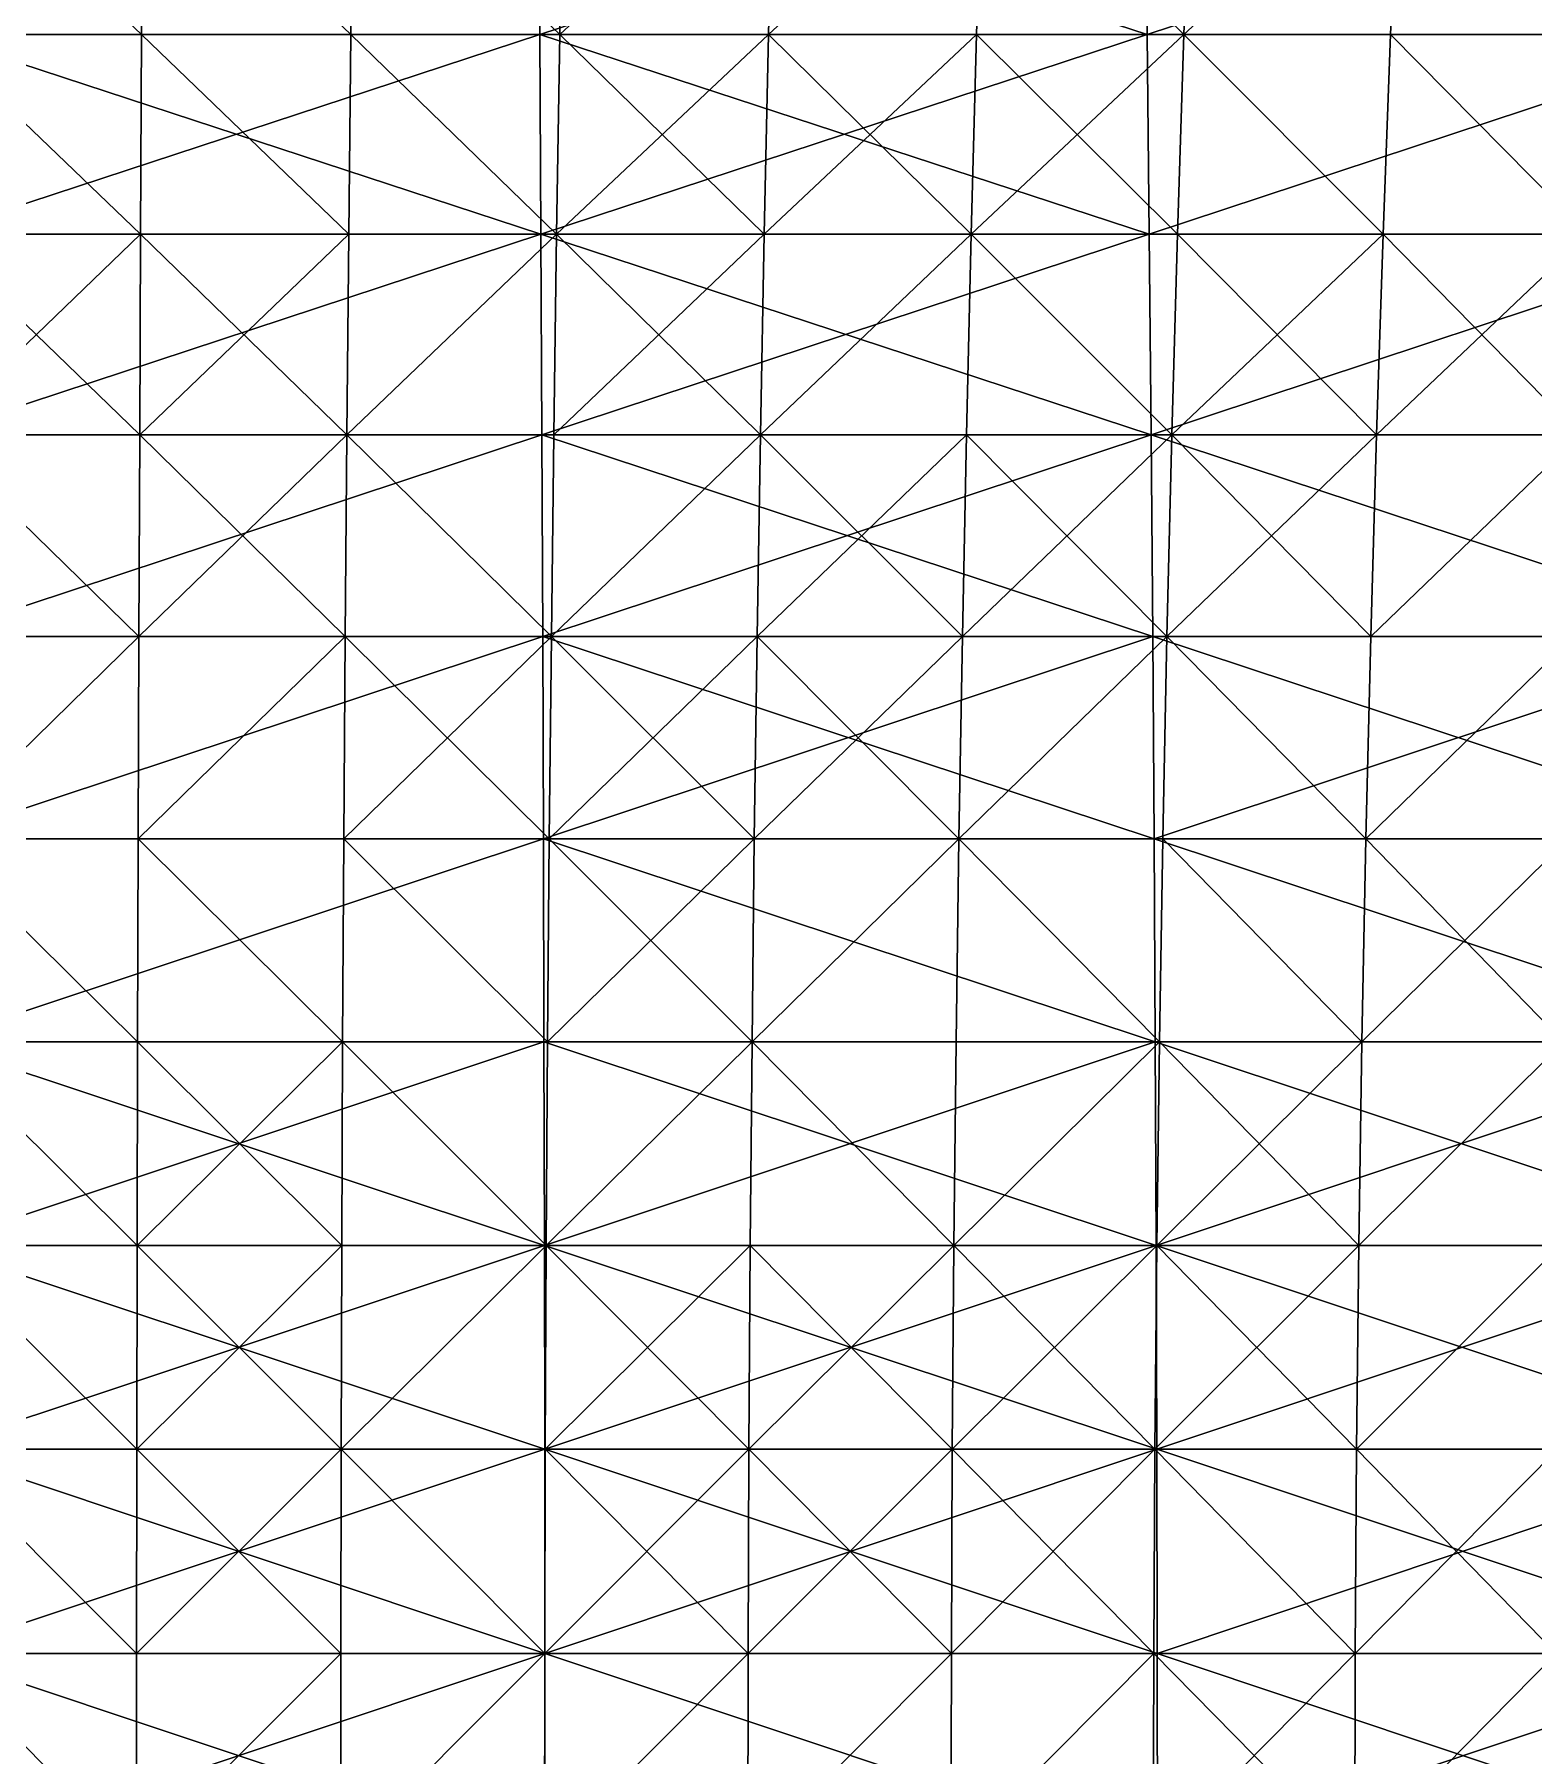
# Model space of a CAD drawing. Header units: millimetres. Extents: x -3250 to 6200, y -3250 to 3250.
# Drawn here: x 3810 to 3956.4, y 10 to 178 of the extents above; entities that cross this region are included whole.
import ezdxf

# ---------------------------------------------------------------- set-up
doc = ezdxf.new("R2010")
doc.units = ezdxf.units.MM
doc.header["$MEASUREMENT"] = 0
doc.layers.add('MESH_3D', color=2, linetype='CONTINUOUS')

msp = doc.modelspace()

# ---------------------------------------------------------------- linework, layer by layer
at = {"layer": 'MESH_3D'}
for points in [[(3859.22, 197.41, 425.48), (3859.33, 178.02, 420.8), (3800, 178.02, 420.06)], [(3859.22, 197.41, 425.48), (3800, 178.02, 420.06), (3800, 197.41, 424.74)], [(3820.44, 178.02, 1980.2), (3800, 197.41, 1975.26), (3800, 178.02, 1979.94)], [(3820.44, 178.02, 1980.2), (3820.56, 197.41, 1975.52), (3800, 197.41, 1975.26)], [(3859.22, 197.41, 26274.52), (3800, 178.02, 26279.94), (3859.33, 178.02, 26279.2)], [(3859.22, 197.41, 26274.52), (3800, 197.41, 26275.26), (3800, 178.02, 26279.94)], [(3820.44, 178.02, 1980.2), (3840.88, 178.02, 1980.96), (3820.56, 197.41, 1975.52)], [(3820.56, 197.41, 1975.52), (3840.88, 178.02, 1980.96), (3841.11, 197.41, 1976.29)], [(3840.88, 178.02, 1980.96), (3861.28, 178.02, 1982.24), (3841.11, 197.41, 1976.29)], [(3841.11, 197.41, 1976.29), (3861.28, 178.02, 1982.24), (3861.63, 197.41, 1977.57)], [(3859.22, 197.41, 425.48), (3918.63, 178.02, 423.02), (3859.33, 178.02, 420.8)], [(3859.22, 197.41, 425.48), (3918.4, 197.41, 427.69), (3918.63, 178.02, 423.02)], [(3918.4, 197.41, 26272.31), (3859.22, 197.41, 26274.52), (3859.33, 178.02, 26279.2)], [(3918.4, 197.41, 26272.31), (3859.33, 178.02, 26279.2), (3918.63, 178.02, 26276.98)], [(3861.28, 178.02, 1982.24), (3881.65, 178.02, 1984.02), (3882.12, 197.41, 1979.36)], [(3861.28, 178.02, 1982.24), (3882.12, 197.41, 1979.36), (3861.63, 197.41, 1977.57)], [(3881.65, 178.02, 1984.02), (3901.97, 178.02, 1986.31), (3902.55, 197.41, 1981.66)], [(3881.65, 178.02, 1984.02), (3902.55, 197.41, 1981.66), (3882.12, 197.41, 1979.36)], [(3901.97, 178.02, 1986.31), (3922.22, 178.02, 1989.1), (3902.55, 197.41, 1981.66)], [(3902.55, 197.41, 1981.66), (3922.22, 178.02, 1989.1), (3922.92, 197.41, 1984.47)], [(3918.4, 197.41, 427.69), (3977.5, 197.41, 431.38), (3977.85, 178.02, 426.71)], [(3918.4, 197.41, 427.69), (3977.85, 178.02, 426.71), (3918.63, 178.02, 423.02)], [(3977.5, 197.41, 26268.62), (3918.4, 197.41, 26272.31), (3918.63, 178.02, 26276.98)], [(3977.5, 197.41, 26268.62), (3918.63, 178.02, 26276.98), (3977.85, 178.02, 26273.29)], [(3922.22, 178.02, 1989.1), (3943.21, 197.41, 1987.79), (3922.92, 197.41, 1984.47)], [(3922.22, 178.02, 1989.1), (3942.4, 178.02, 1992.4), (3943.21, 197.41, 1987.79)], [(3942.4, 178.02, 1992.4), (3962.49, 178.02, 1996.2), (3943.21, 197.41, 1987.79)], [(3943.21, 197.41, 1987.79), (3962.49, 178.02, 1996.2), (3963.42, 197.41, 1991.61)], [(3859.33, 178.02, 420.8), (3800, 158.52, 415.86), (3800, 178.02, 420.06)], [(3859.33, 178.02, 420.8), (3859.44, 158.52, 416.6), (3800, 158.52, 415.86)], [(3820.34, 158.52, 1984.39), (3820.44, 178.02, 1980.2), (3800, 178.02, 1979.94)], [(3820.34, 158.52, 1984.39), (3800, 178.02, 1979.94), (3800, 158.52, 1984.14)], [(3859.44, 158.52, 26283.4), (3800, 178.02, 26279.94), (3800, 158.52, 26284.14)], [(3859.33, 178.02, 26279.2), (3800, 178.02, 26279.94), (3859.44, 158.52, 26283.4)], [(3820.34, 158.52, 24715.61), (3800, 158.52, 24715.86), (3800, 178.02, 24720.06)], [(3820.34, 158.52, 24715.61), (3800, 178.02, 24720.06), (3820.44, 178.02, 24719.8)], [(3820.34, 158.52, 1984.39), (3840.67, 158.52, 1985.15), (3820.44, 178.02, 1980.2)], [(3840.67, 158.52, 24714.85), (3820.34, 158.52, 24715.61), (3820.44, 178.02, 24719.8)], [(3820.44, 178.02, 1980.2), (3840.67, 158.52, 1985.15), (3840.88, 178.02, 1980.96)], [(3840.67, 158.52, 24714.85), (3820.44, 178.02, 24719.8), (3840.88, 178.02, 24719.04)], [(3840.67, 158.52, 1985.15), (3860.97, 158.52, 1986.42), (3840.88, 178.02, 1980.96)], [(3860.97, 158.52, 24713.58), (3840.67, 158.52, 24714.85), (3840.88, 178.02, 24719.04)], [(3840.88, 178.02, 1980.96), (3860.97, 158.52, 1986.42), (3861.28, 178.02, 1982.24)], [(3860.97, 158.52, 24713.58), (3840.88, 178.02, 24719.04), (3861.28, 178.02, 24717.76)], [(3859.33, 178.02, 420.8), (3918.63, 178.02, 423.02), (3918.84, 158.52, 418.83)], [(3859.33, 178.02, 420.8), (3918.84, 158.52, 418.83), (3859.44, 158.52, 416.6)], [(3918.63, 178.02, 26276.98), (3859.33, 178.02, 26279.2), (3859.44, 158.52, 26283.4)], [(3918.63, 178.02, 26276.98), (3859.44, 158.52, 26283.4), (3918.84, 158.52, 26281.17)], [(3860.97, 158.52, 1986.42), (3881.23, 158.52, 1988.19), (3881.65, 178.02, 1984.02)], [(3860.97, 158.52, 1986.42), (3881.65, 178.02, 1984.02), (3861.28, 178.02, 1982.24)], [(3881.23, 158.52, 24711.81), (3860.97, 158.52, 24713.58), (3861.28, 178.02, 24717.76)], [(3881.23, 158.52, 24711.81), (3861.28, 178.02, 24717.76), (3881.65, 178.02, 24715.98)], [(3881.23, 158.52, 1988.19), (3901.45, 158.52, 1990.47), (3901.97, 178.02, 1986.31)], [(3881.23, 158.52, 1988.19), (3901.97, 178.02, 1986.31), (3881.65, 178.02, 1984.02)], [(3901.45, 158.52, 24709.53), (3881.23, 158.52, 24711.81), (3881.65, 178.02, 24715.98)], [(3901.45, 158.52, 24709.53), (3881.65, 178.02, 24715.98), (3901.97, 178.02, 24713.69)], [(3901.45, 158.52, 1990.47), (3921.6, 158.52, 1993.25), (3922.22, 178.02, 1989.1)], [(3901.45, 158.52, 1990.47), (3922.22, 178.02, 1989.1), (3901.97, 178.02, 1986.31)], [(3921.6, 158.52, 24706.75), (3901.45, 158.52, 24709.53), (3901.97, 178.02, 24713.69)], [(3921.6, 158.52, 24706.75), (3901.97, 178.02, 24713.69), (3922.22, 178.02, 24710.9)], [(3918.63, 178.02, 423.02), (3977.85, 178.02, 426.71), (3918.84, 158.52, 418.83)], [(3977.85, 178.02, 26273.29), (3918.63, 178.02, 26276.98), (3918.84, 158.52, 26281.17)], [(3918.84, 158.52, 418.83), (3977.85, 178.02, 426.71), (3978.17, 158.52, 422.53)], [(3977.85, 178.02, 26273.29), (3918.84, 158.52, 26281.17), (3978.17, 158.52, 26277.47)], [(3921.6, 158.52, 1993.25), (3941.67, 158.52, 1996.53), (3922.22, 178.02, 1989.1)], [(3941.67, 158.52, 24703.47), (3921.6, 158.52, 24706.75), (3922.22, 178.02, 24710.9)], [(3922.22, 178.02, 1989.1), (3941.67, 158.52, 1996.53), (3942.4, 178.02, 1992.4)], [(3941.67, 158.52, 24703.47), (3922.22, 178.02, 24710.9), (3942.4, 178.02, 24707.6)], [(3941.67, 158.52, 1996.53), (3961.66, 158.52, 2000.31), (3942.4, 178.02, 1992.4)], [(3961.66, 158.52, 24699.69), (3941.67, 158.52, 24703.47), (3942.4, 178.02, 24707.6)], [(3942.4, 178.02, 1992.4), (3961.66, 158.52, 2000.31), (3962.49, 178.02, 1996.2)], [(3961.66, 158.52, 24699.69), (3942.4, 178.02, 24707.6), (3962.49, 178.02, 24703.8)], [(3859.44, 158.52, 416.6), (3859.53, 138.92, 412.9), (3800, 138.92, 412.15)], [(3859.44, 158.52, 416.6), (3800, 138.92, 412.15), (3800, 158.52, 415.86)], [(3820.25, 138.92, 1988.1), (3820.34, 158.52, 1984.39), (3800, 158.52, 1984.14)], [(3820.25, 138.92, 1988.1), (3800, 158.52, 1984.14), (3800, 138.92, 1987.85)], [(3859.44, 158.52, 26283.4), (3800, 158.52, 26284.14), (3800, 138.92, 26287.85)], [(3859.44, 158.52, 26283.4), (3800, 138.92, 26287.85), (3859.53, 138.92, 26287.1)], [(3820.34, 158.52, 24715.61), (3800, 138.92, 24712.15), (3800, 158.52, 24715.86)], [(3820.25, 138.92, 24711.9), (3800, 138.92, 24712.15), (3820.34, 158.52, 24715.61)], [(3820.25, 138.92, 1988.1), (3840.67, 158.52, 1985.15), (3820.34, 158.52, 1984.39)], [(3820.25, 138.92, 1988.1), (3840.48, 138.92, 1988.86), (3840.67, 158.52, 1985.15)], [(3840.48, 138.92, 24711.14), (3820.25, 138.92, 24711.9), (3820.34, 158.52, 24715.61)], [(3840.48, 138.92, 24711.14), (3820.34, 158.52, 24715.61), (3840.67, 158.52, 24714.85)], [(3840.48, 138.92, 1988.86), (3860.97, 158.52, 1986.42), (3840.67, 158.52, 1985.15)], [(3840.48, 138.92, 1988.86), (3860.69, 138.92, 1990.12), (3860.97, 158.52, 1986.42)], [(3860.97, 158.52, 24713.58), (3840.48, 138.92, 24711.14), (3840.67, 158.52, 24714.85)], [(3860.69, 138.92, 24709.88), (3840.48, 138.92, 24711.14), (3860.97, 158.52, 24713.58)], [(3859.44, 158.52, 416.6), (3918.84, 158.52, 418.83), (3919.02, 138.92, 415.12)], [(3859.44, 158.52, 416.6), (3919.02, 138.92, 415.12), (3859.53, 138.92, 412.9)], [(3918.84, 158.52, 26281.17), (3859.44, 158.52, 26283.4), (3859.53, 138.92, 26287.1)], [(3918.84, 158.52, 26281.17), (3859.53, 138.92, 26287.1), (3919.02, 138.92, 26284.88)], [(3860.69, 138.92, 1990.12), (3880.86, 138.92, 1991.88), (3881.23, 158.52, 1988.19)], [(3860.69, 138.92, 1990.12), (3881.23, 158.52, 1988.19), (3860.97, 158.52, 1986.42)], [(3880.86, 138.92, 24708.12), (3860.69, 138.92, 24709.88), (3860.97, 158.52, 24713.58)], [(3880.86, 138.92, 24708.12), (3860.97, 158.52, 24713.58), (3881.23, 158.52, 24711.81)], [(3880.86, 138.92, 1991.88), (3901.45, 158.52, 1990.47), (3881.23, 158.52, 1988.19)], [(3880.86, 138.92, 1991.88), (3900.99, 138.92, 1994.15), (3901.45, 158.52, 1990.47)], [(3901.45, 158.52, 24709.53), (3880.86, 138.92, 24708.12), (3881.23, 158.52, 24711.81)], [(3900.99, 138.92, 24705.85), (3880.86, 138.92, 24708.12), (3901.45, 158.52, 24709.53)], [(3900.99, 138.92, 1994.15), (3921.05, 138.92, 1996.92), (3901.45, 158.52, 1990.47)], [(3921.05, 138.92, 24703.08), (3900.99, 138.92, 24705.85), (3901.45, 158.52, 24709.53)], [(3901.45, 158.52, 1990.47), (3921.05, 138.92, 1996.92), (3921.6, 158.52, 1993.25)], [(3921.05, 138.92, 24703.08), (3901.45, 158.52, 24709.53), (3921.6, 158.52, 24706.75)], [(3918.84, 158.52, 418.83), (3978.17, 158.52, 422.53), (3919.02, 138.92, 415.12)], [(3978.17, 158.52, 26277.47), (3918.84, 158.52, 26281.17), (3919.02, 138.92, 26284.88)], [(3919.02, 138.92, 415.12), (3978.17, 158.52, 422.53), (3978.44, 138.92, 418.83)], [(3978.17, 158.52, 26277.47), (3919.02, 138.92, 26284.88), (3978.44, 138.92, 26281.17)], [(3921.05, 138.92, 1996.92), (3941.03, 138.92, 2000.18), (3921.6, 158.52, 1993.25)], [(3941.67, 158.52, 24703.47), (3921.05, 138.92, 24703.08), (3921.6, 158.52, 24706.75)], [(3941.03, 138.92, 24699.82), (3921.05, 138.92, 24703.08), (3941.67, 158.52, 24703.47)], [(3921.6, 158.52, 1993.25), (3941.03, 138.92, 2000.18), (3941.67, 158.52, 1996.53)], [(3941.03, 138.92, 2000.18), (3961.66, 158.52, 2000.31), (3941.67, 158.52, 1996.53)], [(3941.03, 138.92, 2000.18), (3960.93, 138.92, 2003.95), (3961.66, 158.52, 2000.31)], [(3960.93, 138.92, 24696.05), (3941.03, 138.92, 24699.82), (3941.67, 158.52, 24703.47)], [(3960.93, 138.92, 24696.05), (3941.67, 158.52, 24703.47), (3961.66, 158.52, 24699.69)], [(3859.53, 138.92, 412.9), (3859.61, 119.23, 409.68), (3800, 119.23, 408.94)], [(3859.53, 138.92, 412.9), (3800, 119.23, 408.94), (3800, 138.92, 412.15)], [(3820.17, 119.23, 1991.32), (3820.25, 138.92, 1988.1), (3800, 138.92, 1987.85)], [(3820.17, 119.23, 1991.32), (3800, 138.92, 1987.85), (3800, 119.23, 1991.06)], [(3859.53, 138.92, 26287.1), (3800, 138.92, 26287.85), (3800, 119.23, 26291.06)], [(3859.53, 138.92, 26287.1), (3800, 119.23, 26291.06), (3859.61, 119.23, 26290.32)], [(3820.17, 119.23, 24708.68), (3800, 119.23, 24708.94), (3800, 138.92, 24712.15)], [(3820.17, 119.23, 24708.68), (3800, 138.92, 24712.15), (3820.25, 138.92, 24711.9)], [(3820.17, 119.23, 1991.32), (3840.32, 119.23, 1992.07), (3820.25, 138.92, 1988.1)], [(3840.48, 138.92, 24711.14), (3820.17, 119.23, 24708.68), (3820.25, 138.92, 24711.9)], [(3840.32, 119.23, 24707.93), (3820.17, 119.23, 24708.68), (3840.48, 138.92, 24711.14)], [(3820.25, 138.92, 1988.1), (3840.32, 119.23, 1992.07), (3840.48, 138.92, 1988.86)], [(3840.32, 119.23, 1992.07), (3860.45, 119.23, 1993.33), (3840.48, 138.92, 1988.86)], [(3860.45, 119.23, 24706.67), (3840.32, 119.23, 24707.93), (3840.48, 138.92, 24711.14)], [(3840.48, 138.92, 1988.86), (3860.45, 119.23, 1993.33), (3860.69, 138.92, 1990.12)], [(3860.45, 119.23, 24706.67), (3840.48, 138.92, 24711.14), (3860.69, 138.92, 24709.88)], [(3859.53, 138.92, 412.9), (3919.18, 119.23, 411.91), (3859.61, 119.23, 409.68)], [(3859.53, 138.92, 412.9), (3919.02, 138.92, 415.12), (3919.18, 119.23, 411.91)], [(3919.02, 138.92, 26284.88), (3859.53, 138.92, 26287.1), (3859.61, 119.23, 26290.32)], [(3919.02, 138.92, 26284.88), (3859.61, 119.23, 26290.32), (3919.18, 119.23, 26288.09)], [(3860.45, 119.23, 1993.33), (3880.54, 119.23, 1995.08), (3880.86, 138.92, 1991.88)], [(3860.45, 119.23, 1993.33), (3880.86, 138.92, 1991.88), (3860.69, 138.92, 1990.12)], [(3880.86, 138.92, 24708.12), (3860.45, 119.23, 24706.67), (3860.69, 138.92, 24709.88)], [(3880.54, 119.23, 24704.92), (3860.45, 119.23, 24706.67), (3880.86, 138.92, 24708.12)], [(3880.54, 119.23, 1995.08), (3900.59, 119.23, 1997.34), (3880.86, 138.92, 1991.88)], [(3900.99, 138.92, 24705.85), (3880.54, 119.23, 24704.92), (3880.86, 138.92, 24708.12)], [(3900.59, 119.23, 24702.66), (3880.54, 119.23, 24704.92), (3900.99, 138.92, 24705.85)], [(3880.86, 138.92, 1991.88), (3900.59, 119.23, 1997.34), (3900.99, 138.92, 1994.15)], [(3900.59, 119.23, 1997.34), (3921.05, 138.92, 1996.92), (3900.99, 138.92, 1994.15)], [(3900.59, 119.23, 1997.34), (3920.57, 119.23, 2000.1), (3921.05, 138.92, 1996.92)], [(3920.57, 119.23, 24699.9), (3900.59, 119.23, 24702.66), (3900.99, 138.92, 24705.85)], [(3920.57, 119.23, 24699.9), (3900.99, 138.92, 24705.85), (3921.05, 138.92, 24703.08)], [(3919.02, 138.92, 415.12), (3978.44, 138.92, 418.83), (3978.68, 119.23, 415.62)], [(3919.02, 138.92, 415.12), (3978.68, 119.23, 415.62), (3919.18, 119.23, 411.91)], [(3978.68, 119.23, 26284.38), (3919.02, 138.92, 26284.88), (3919.18, 119.23, 26288.09)], [(3978.44, 138.92, 26281.17), (3919.02, 138.92, 26284.88), (3978.68, 119.23, 26284.38)], [(3920.57, 119.23, 2000.1), (3941.03, 138.92, 2000.18), (3921.05, 138.92, 1996.92)], [(3920.57, 119.23, 2000.1), (3940.47, 119.23, 2003.35), (3941.03, 138.92, 2000.18)], [(3940.47, 119.23, 24696.65), (3920.57, 119.23, 24699.9), (3921.05, 138.92, 24703.08)], [(3940.47, 119.23, 24696.65), (3921.05, 138.92, 24703.08), (3941.03, 138.92, 24699.82)], [(3940.47, 119.23, 2003.35), (3960.29, 119.23, 2007.1), (3960.93, 138.92, 2003.95)], [(3940.47, 119.23, 2003.35), (3960.93, 138.92, 2003.95), (3941.03, 138.92, 2000.18)], [(3960.93, 138.92, 24696.05), (3940.47, 119.23, 24696.65), (3941.03, 138.92, 24699.82)], [(3960.29, 119.23, 24692.9), (3940.47, 119.23, 24696.65), (3960.93, 138.92, 24696.05)], [(3859.61, 119.23, 409.68), (3859.68, 99.47, 406.95), (3800, 99.47, 406.21)], [(3859.61, 119.23, 409.68), (3800, 99.47, 406.21), (3800, 119.23, 408.94)], [(3820.17, 119.23, 1991.32), (3800, 119.23, 1991.06), (3800, 99.47, 1993.79)], [(3820.1, 99.47, 1994.04), (3820.17, 119.23, 1991.32), (3800, 99.47, 1993.79)], [(3859.61, 119.23, 26290.32), (3800, 119.23, 26291.06), (3800, 99.47, 26293.79)], [(3859.61, 119.23, 26290.32), (3800, 99.47, 26293.79), (3859.68, 99.47, 26293.05)], [(3820.17, 119.23, 24708.68), (3800, 99.47, 24706.21), (3800, 119.23, 24708.94)], [(3820.1, 99.47, 24705.96), (3800, 99.47, 24706.21), (3820.17, 119.23, 24708.68)], [(3820.1, 99.47, 1994.04), (3840.32, 119.23, 1992.07), (3820.17, 119.23, 1991.32)], [(3820.1, 99.47, 1994.04), (3840.19, 99.47, 1994.79), (3840.32, 119.23, 1992.07)], [(3840.32, 119.23, 24707.93), (3820.1, 99.47, 24705.96), (3820.17, 119.23, 24708.68)], [(3840.19, 99.47, 24705.21), (3820.1, 99.47, 24705.96), (3840.32, 119.23, 24707.93)], [(3840.19, 99.47, 1994.79), (3860.25, 99.47, 1996.05), (3860.45, 119.23, 1993.33)], [(3840.19, 99.47, 1994.79), (3860.45, 119.23, 1993.33), (3840.32, 119.23, 1992.07)], [(3860.25, 99.47, 24703.95), (3840.19, 99.47, 24705.21), (3840.32, 119.23, 24707.93)], [(3860.25, 99.47, 24703.95), (3840.32, 119.23, 24707.93), (3860.45, 119.23, 24706.67)], [(3859.61, 119.23, 409.68), (3919.18, 119.23, 411.91), (3919.32, 99.47, 409.18)], [(3859.61, 119.23, 409.68), (3919.32, 99.47, 409.18), (3859.68, 99.47, 406.95)], [(3919.18, 119.23, 26288.09), (3859.61, 119.23, 26290.32), (3859.68, 99.47, 26293.05)], [(3919.18, 119.23, 26288.09), (3859.68, 99.47, 26293.05), (3919.32, 99.47, 26290.82)], [(3860.25, 99.47, 1996.05), (3880.54, 119.23, 1995.08), (3860.45, 119.23, 1993.33)], [(3860.25, 99.47, 1996.05), (3880.27, 99.47, 1997.8), (3880.54, 119.23, 1995.08)], [(3880.27, 99.47, 24702.2), (3860.25, 99.47, 24703.95), (3860.45, 119.23, 24706.67)], [(3880.27, 99.47, 24702.2), (3860.45, 119.23, 24706.67), (3880.54, 119.23, 24704.92)], [(3880.27, 99.47, 1997.8), (3900.59, 119.23, 1997.34), (3880.54, 119.23, 1995.08)], [(3880.27, 99.47, 1997.8), (3900.25, 99.47, 2000.05), (3900.59, 119.23, 1997.34)], [(3900.25, 99.47, 24699.95), (3880.27, 99.47, 24702.2), (3880.54, 119.23, 24704.92)], [(3900.25, 99.47, 24699.95), (3880.54, 119.23, 24704.92), (3900.59, 119.23, 24702.66)], [(3900.25, 99.47, 2000.05), (3920.57, 119.23, 2000.1), (3900.59, 119.23, 1997.34)], [(3900.25, 99.47, 2000.05), (3920.16, 99.47, 2002.8), (3920.57, 119.23, 2000.1)], [(3920.57, 119.23, 24699.9), (3900.25, 99.47, 24699.95), (3900.59, 119.23, 24702.66)], [(3920.16, 99.47, 24697.2), (3900.25, 99.47, 24699.95), (3920.57, 119.23, 24699.9)], [(3919.18, 119.23, 411.91), (3978.89, 99.47, 412.9), (3919.32, 99.47, 409.18)], [(3919.18, 119.23, 411.91), (3978.68, 119.23, 415.62), (3978.89, 99.47, 412.9)], [(3978.68, 119.23, 26284.38), (3919.18, 119.23, 26288.09), (3919.32, 99.47, 26290.82)], [(3978.68, 119.23, 26284.38), (3919.32, 99.47, 26290.82), (3978.89, 99.47, 26287.1)], [(3920.16, 99.47, 2002.8), (3940, 99.47, 2006.04), (3920.57, 119.23, 2000.1)], [(3940, 99.47, 24693.96), (3920.16, 99.47, 24697.2), (3920.57, 119.23, 24699.9)], [(3920.57, 119.23, 2000.1), (3940, 99.47, 2006.04), (3940.47, 119.23, 2003.35)], [(3940, 99.47, 24693.96), (3920.57, 119.23, 24699.9), (3940.47, 119.23, 24696.65)], [(3940, 99.47, 2006.04), (3959.75, 99.47, 2009.78), (3960.29, 119.23, 2007.1)], [(3940, 99.47, 2006.04), (3960.29, 119.23, 2007.1), (3940.47, 119.23, 2003.35)], [(3960.29, 119.23, 24692.9), (3940, 99.47, 24693.96), (3940.47, 119.23, 24696.65)], [(3959.75, 99.47, 24690.22), (3940, 99.47, 24693.96), (3960.29, 119.23, 24692.9)], [(3859.68, 99.47, 406.95), (3859.73, 79.65, 404.72), (3800, 79.65, 403.98)], [(3859.68, 99.47, 406.95), (3800, 79.65, 403.98), (3800, 99.47, 406.21)], [(3820.04, 79.65, 1996.27), (3820.1, 99.47, 1994.04), (3800, 99.47, 1993.79)], [(3820.04, 79.65, 1996.27), (3800, 99.47, 1993.79), (3800, 79.65, 1996.02)], [(3859.68, 99.47, 26293.05), (3800, 99.47, 26293.79), (3800, 79.65, 26296.02)], [(3859.68, 99.47, 26293.05), (3800, 79.65, 26296.02), (3859.73, 79.65, 26295.28)], [(3820.04, 79.65, 24703.73), (3800, 79.65, 24703.98), (3800, 99.47, 24706.21)], [(3820.04, 79.65, 24703.73), (3800, 99.47, 24706.21), (3820.1, 99.47, 24705.96)], [(3820.04, 79.65, 1996.27), (3840.07, 79.65, 1997.02), (3820.1, 99.47, 1994.04)], [(3840.07, 79.65, 24702.98), (3820.04, 79.65, 24703.73), (3820.1, 99.47, 24705.96)], [(3820.1, 99.47, 1994.04), (3840.07, 79.65, 1997.02), (3840.19, 99.47, 1994.79)], [(3840.07, 79.65, 24702.98), (3820.1, 99.47, 24705.96), (3840.19, 99.47, 24705.21)], [(3840.07, 79.65, 1997.02), (3860.08, 79.65, 1998.27), (3840.19, 99.47, 1994.79)], [(3860.08, 79.65, 24701.73), (3840.07, 79.65, 24702.98), (3840.19, 99.47, 24705.21)], [(3840.19, 99.47, 1994.79), (3860.08, 79.65, 1998.27), (3860.25, 99.47, 1996.05)], [(3860.08, 79.65, 24701.73), (3840.19, 99.47, 24705.21), (3860.25, 99.47, 24703.95)], [(3859.68, 99.47, 406.95), (3919.43, 79.65, 406.95), (3859.73, 79.65, 404.72)], [(3859.68, 99.47, 406.95), (3919.32, 99.47, 409.18), (3919.43, 79.65, 406.95)], [(3919.43, 79.65, 26293.05), (3859.68, 99.47, 26293.05), (3859.73, 79.65, 26295.28)], [(3919.32, 99.47, 26290.82), (3859.68, 99.47, 26293.05), (3919.43, 79.65, 26293.05)], [(3860.08, 79.65, 1998.27), (3880.27, 99.47, 1997.8), (3860.25, 99.47, 1996.05)], [(3860.08, 79.65, 1998.27), (3880.05, 79.65, 2000.02), (3880.27, 99.47, 1997.8)], [(3880.05, 79.65, 24699.98), (3860.08, 79.65, 24701.73), (3860.25, 99.47, 24703.95)], [(3880.05, 79.65, 24699.98), (3860.25, 99.47, 24703.95), (3880.27, 99.47, 24702.2)], [(3880.05, 79.65, 2000.02), (3900.25, 99.47, 2000.05), (3880.27, 99.47, 1997.8)], [(3880.05, 79.65, 2000.02), (3899.97, 79.65, 2002.26), (3900.25, 99.47, 2000.05)], [(3900.25, 99.47, 24699.95), (3880.05, 79.65, 24699.98), (3880.27, 99.47, 24702.2)], [(3899.97, 79.65, 24697.74), (3880.05, 79.65, 24699.98), (3900.25, 99.47, 24699.95)], [(3899.97, 79.65, 2002.26), (3919.83, 79.65, 2005), (3900.25, 99.47, 2000.05)], [(3919.83, 79.65, 24695), (3899.97, 79.65, 24697.74), (3900.25, 99.47, 24699.95)], [(3900.25, 99.47, 2000.05), (3919.83, 79.65, 2005), (3920.16, 99.47, 2002.8)], [(3919.83, 79.65, 24695), (3900.25, 99.47, 24699.95), (3920.16, 99.47, 24697.2)], [(3919.32, 99.47, 409.18), (3979.06, 79.65, 410.68), (3919.43, 79.65, 406.95)], [(3919.32, 99.47, 409.18), (3978.89, 99.47, 412.9), (3979.06, 79.65, 410.68)], [(3979.06, 79.65, 26289.32), (3919.32, 99.47, 26290.82), (3919.43, 79.65, 26293.05)], [(3978.89, 99.47, 26287.1), (3919.32, 99.47, 26290.82), (3979.06, 79.65, 26289.32)], [(3919.83, 79.65, 2005), (3939.61, 79.65, 2008.24), (3920.16, 99.47, 2002.8)], [(3939.61, 79.65, 24691.76), (3919.83, 79.65, 24695), (3920.16, 99.47, 24697.2)], [(3920.16, 99.47, 2002.8), (3939.61, 79.65, 2008.24), (3940, 99.47, 2006.04)], [(3939.61, 79.65, 24691.76), (3920.16, 99.47, 24697.2), (3940, 99.47, 24693.96)], [(3939.61, 79.65, 2008.24), (3959.75, 99.47, 2009.78), (3940, 99.47, 2006.04)], [(3939.61, 79.65, 2008.24), (3959.3, 79.65, 2011.97), (3959.75, 99.47, 2009.78)], [(3959.3, 79.65, 24688.03), (3939.61, 79.65, 24691.76), (3940, 99.47, 24693.96)], [(3959.3, 79.65, 24688.03), (3940, 99.47, 24693.96), (3959.75, 99.47, 24690.22)], [(3859.78, 59.78, 402.98), (3800, 59.78, 402.24), (3800, 79.65, 403.98)], [(3859.73, 79.65, 404.72), (3859.78, 59.78, 402.98), (3800, 79.65, 403.98)], [(3820, 59.78, 1998.01), (3820.04, 79.65, 1996.27), (3800, 79.65, 1996.02)], [(3820, 59.78, 1998.01), (3800, 79.65, 1996.02), (3800, 59.78, 1997.76)], [(3859.73, 79.65, 26295.28), (3800, 59.78, 26297.76), (3859.78, 59.78, 26297.02)], [(3859.73, 79.65, 26295.28), (3800, 79.65, 26296.02), (3800, 59.78, 26297.76)], [(3820, 59.78, 24701.99), (3800, 59.78, 24702.24), (3800, 79.65, 24703.98)], [(3820, 59.78, 24701.99), (3800, 79.65, 24703.98), (3820.04, 79.65, 24703.73)], [(3820, 59.78, 1998.01), (3839.99, 59.78, 1998.76), (3840.07, 79.65, 1997.02)], [(3820, 59.78, 1998.01), (3840.07, 79.65, 1997.02), (3820.04, 79.65, 1996.27)], [(3839.99, 59.78, 24701.24), (3820, 59.78, 24701.99), (3820.04, 79.65, 24703.73)], [(3839.99, 59.78, 24701.24), (3820.04, 79.65, 24703.73), (3840.07, 79.65, 24702.98)], [(3839.99, 59.78, 1998.76), (3859.95, 59.78, 2000.01), (3840.07, 79.65, 1997.02)], [(3859.95, 59.78, 24699.99), (3839.99, 59.78, 24701.24), (3840.07, 79.65, 24702.98)], [(3840.07, 79.65, 1997.02), (3859.95, 59.78, 2000.01), (3860.08, 79.65, 1998.27)], [(3859.95, 59.78, 24699.99), (3840.07, 79.65, 24702.98), (3860.08, 79.65, 24701.73)], [(3859.73, 79.65, 404.72), (3919.43, 79.65, 406.95), (3919.52, 59.78, 405.22)], [(3859.73, 79.65, 404.72), (3919.52, 59.78, 405.22), (3859.78, 59.78, 402.98)], [(3919.43, 79.65, 26293.05), (3859.73, 79.65, 26295.28), (3859.78, 59.78, 26297.02)], [(3919.43, 79.65, 26293.05), (3859.78, 59.78, 26297.02), (3919.52, 59.78, 26294.78)], [(3859.95, 59.78, 2000.01), (3880.05, 79.65, 2000.02), (3860.08, 79.65, 1998.27)], [(3859.95, 59.78, 2000.01), (3879.88, 59.78, 2001.75), (3880.05, 79.65, 2000.02)], [(3880.05, 79.65, 24699.98), (3859.95, 59.78, 24699.99), (3860.08, 79.65, 24701.73)], [(3879.88, 59.78, 24698.25), (3859.95, 59.78, 24699.99), (3880.05, 79.65, 24699.98)], [(3879.88, 59.78, 2001.75), (3899.75, 59.78, 2003.99), (3880.05, 79.65, 2000.02)], [(3899.75, 59.78, 24696.01), (3879.88, 59.78, 24698.25), (3880.05, 79.65, 24699.98)], [(3880.05, 79.65, 2000.02), (3899.75, 59.78, 2003.99), (3899.97, 79.65, 2002.26)], [(3899.75, 59.78, 24696.01), (3880.05, 79.65, 24699.98), (3899.97, 79.65, 24697.74)], [(3899.75, 59.78, 2003.99), (3919.83, 79.65, 2005), (3899.97, 79.65, 2002.26)], [(3899.75, 59.78, 2003.99), (3919.57, 59.78, 2006.72), (3919.83, 79.65, 2005)], [(3919.83, 79.65, 24695), (3899.75, 59.78, 24696.01), (3899.97, 79.65, 24697.74)], [(3919.57, 59.78, 24693.28), (3899.75, 59.78, 24696.01), (3919.83, 79.65, 24695)], [(3919.43, 79.65, 406.95), (3979.06, 79.65, 410.68), (3979.19, 59.78, 408.94)], [(3919.43, 79.65, 406.95), (3979.19, 59.78, 408.94), (3919.52, 59.78, 405.22)], [(3979.06, 79.65, 26289.32), (3919.43, 79.65, 26293.05), (3919.52, 59.78, 26294.78)], [(3979.06, 79.65, 26289.32), (3919.52, 59.78, 26294.78), (3979.19, 59.78, 26291.06)], [(3919.57, 59.78, 2006.72), (3939.31, 59.78, 2009.95), (3939.61, 79.65, 2008.24)], [(3919.57, 59.78, 2006.72), (3939.61, 79.65, 2008.24), (3919.83, 79.65, 2005)], [(3939.31, 59.78, 24690.05), (3919.57, 59.78, 24693.28), (3919.83, 79.65, 24695)], [(3939.31, 59.78, 24690.05), (3919.83, 79.65, 24695), (3939.61, 79.65, 24691.76)], [(3939.31, 59.78, 2009.95), (3959.3, 79.65, 2011.97), (3939.61, 79.65, 2008.24)], [(3939.31, 59.78, 2009.95), (3958.96, 59.78, 2013.67), (3959.3, 79.65, 2011.97)], [(3959.3, 79.65, 24688.03), (3939.31, 59.78, 24690.05), (3939.61, 79.65, 24691.76)], [(3958.96, 59.78, 24686.33), (3939.31, 59.78, 24690.05), (3959.3, 79.65, 24688.03)], [(3859.78, 59.78, 402.98), (3800, 39.88, 400.99), (3800, 59.78, 402.24)], [(3859.78, 59.78, 402.98), (3859.81, 39.88, 401.74), (3800, 39.88, 400.99)], [(3819.97, 39.88, 1999.25), (3820, 59.78, 1998.01), (3800, 59.78, 1997.76)], [(3819.97, 39.88, 1999.25), (3800, 59.78, 1997.76), (3800, 39.88, 1999.01)], [(3859.81, 39.88, 26298.26), (3800, 59.78, 26297.76), (3800, 39.88, 26299.01)], [(3859.78, 59.78, 26297.02), (3800, 59.78, 26297.76), (3859.81, 39.88, 26298.26)], [(3819.97, 39.88, 24700.75), (3800, 39.88, 24700.99), (3800, 59.78, 24702.24)], [(3819.97, 39.88, 24700.75), (3800, 59.78, 24702.24), (3820, 59.78, 24701.99)], [(3819.97, 39.88, 1999.25), (3839.99, 59.78, 1998.76), (3820, 59.78, 1998.01)], [(3819.97, 39.88, 1999.25), (3839.93, 39.88, 2000), (3839.99, 59.78, 1998.76)], [(3839.93, 39.88, 24700), (3819.97, 39.88, 24700.75), (3820, 59.78, 24701.99)], [(3839.93, 39.88, 24700), (3820, 59.78, 24701.99), (3839.99, 59.78, 24701.24)], [(3839.93, 39.88, 2000), (3859.95, 59.78, 2000.01), (3839.99, 59.78, 1998.76)], [(3839.93, 39.88, 2000), (3859.86, 39.88, 2001.25), (3859.95, 59.78, 2000.01)], [(3859.95, 59.78, 24699.99), (3839.93, 39.88, 24700), (3839.99, 59.78, 24701.24)], [(3859.86, 39.88, 24698.75), (3839.93, 39.88, 24700), (3859.95, 59.78, 24699.99)], [(3859.78, 59.78, 402.98), (3919.58, 39.88, 403.98), (3859.81, 39.88, 401.74)], [(3859.78, 59.78, 402.98), (3919.52, 59.78, 405.22), (3919.58, 39.88, 403.98)], [(3919.52, 59.78, 26294.78), (3859.78, 59.78, 26297.02), (3859.81, 39.88, 26298.26)], [(3919.52, 59.78, 26294.78), (3859.81, 39.88, 26298.26), (3919.58, 39.88, 26296.02)], [(3859.86, 39.88, 2001.25), (3879.75, 39.88, 2002.99), (3879.88, 59.78, 2001.75)], [(3859.86, 39.88, 2001.25), (3879.88, 59.78, 2001.75), (3859.95, 59.78, 2000.01)], [(3879.75, 39.88, 24697.01), (3859.86, 39.88, 24698.75), (3859.95, 59.78, 24699.99)], [(3879.75, 39.88, 24697.01), (3859.95, 59.78, 24699.99), (3879.88, 59.78, 24698.25)], [(3879.75, 39.88, 2002.99), (3899.6, 39.88, 2005.22), (3899.75, 59.78, 2003.99)], [(3879.75, 39.88, 2002.99), (3899.75, 59.78, 2003.99), (3879.88, 59.78, 2001.75)], [(3899.6, 39.88, 24694.78), (3879.75, 39.88, 24697.01), (3879.88, 59.78, 24698.25)], [(3899.6, 39.88, 24694.78), (3879.88, 59.78, 24698.25), (3899.75, 59.78, 24696.01)], [(3899.6, 39.88, 2005.22), (3919.57, 59.78, 2006.72), (3899.75, 59.78, 2003.99)], [(3899.6, 39.88, 2005.22), (3919.38, 39.88, 2007.95), (3919.57, 59.78, 2006.72)], [(3919.38, 39.88, 24692.05), (3899.6, 39.88, 24694.78), (3899.75, 59.78, 24696.01)], [(3919.38, 39.88, 24692.05), (3899.75, 59.78, 24696.01), (3919.57, 59.78, 24693.28)], [(3919.38, 39.88, 2007.95), (3939.09, 39.88, 2011.17), (3939.31, 59.78, 2009.95)], [(3919.38, 39.88, 2007.95), (3939.31, 59.78, 2009.95), (3919.57, 59.78, 2006.72)], [(3939.09, 39.88, 24688.83), (3919.38, 39.88, 24692.05), (3919.57, 59.78, 24693.28)], [(3919.52, 59.78, 405.22), (3979.28, 39.88, 407.7), (3919.58, 39.88, 403.98)], [(3919.52, 59.78, 405.22), (3979.19, 59.78, 408.94), (3979.28, 39.88, 407.7)], [(3979.19, 59.78, 26291.06), (3919.52, 59.78, 26294.78), (3919.58, 39.88, 26296.02)], [(3939.09, 39.88, 24688.83), (3919.57, 59.78, 24693.28), (3939.31, 59.78, 24690.05)], [(3979.19, 59.78, 26291.06), (3919.58, 39.88, 26296.02), (3979.28, 39.88, 26292.3)], [(3939.09, 39.88, 2011.17), (3958.71, 39.88, 2014.89), (3958.96, 59.78, 2013.67)], [(3939.09, 39.88, 2011.17), (3958.96, 59.78, 2013.67), (3939.31, 59.78, 2009.95)], [(3958.96, 59.78, 24686.33), (3939.09, 39.88, 24688.83), (3939.31, 59.78, 24690.05)], [(3958.71, 39.88, 24685.11), (3939.09, 39.88, 24688.83), (3958.96, 59.78, 24686.33)], [(3859.81, 39.88, 401.74), (3859.83, 19.94, 400.99), (3800, 19.94, 400.25)], [(3859.81, 39.88, 401.74), (3800, 19.94, 400.25), (3800, 39.88, 400.99)], [(3819.95, 19.94, 2000), (3819.97, 39.88, 1999.25), (3800, 39.88, 1999.01)], [(3819.95, 19.94, 2000), (3800, 39.88, 1999.01), (3800, 19.94, 1999.75)], [(3859.83, 19.94, 26299.01), (3800, 39.88, 26299.01), (3800, 19.94, 26299.75)], [(3859.81, 39.88, 26298.26), (3800, 39.88, 26299.01), (3859.83, 19.94, 26299.01)], [(3819.95, 19.94, 24700), (3800, 19.94, 24700.25), (3800, 39.88, 24700.99)], [(3819.95, 19.94, 24700), (3800, 39.88, 24700.99), (3819.97, 39.88, 24700.75)], [(3819.95, 19.94, 2000), (3839.89, 19.94, 2000.75), (3839.93, 39.88, 2000)], [(3819.95, 19.94, 2000), (3839.93, 39.88, 2000), (3819.97, 39.88, 1999.25)], [(3839.89, 19.94, 24699.25), (3819.95, 19.94, 24700), (3819.97, 39.88, 24700.75)], [(3839.89, 19.94, 24699.25), (3819.97, 39.88, 24700.75), (3839.93, 39.88, 24700)], [(3839.89, 19.94, 2000.75), (3859.8, 19.94, 2001.99), (3839.93, 39.88, 2000)], [(3859.8, 19.94, 24698.01), (3839.89, 19.94, 24699.25), (3839.93, 39.88, 24700)], [(3839.93, 39.88, 2000), (3859.8, 19.94, 2001.99), (3859.86, 39.88, 2001.25)], [(3859.8, 19.94, 24698.01), (3839.93, 39.88, 24700), (3859.86, 39.88, 24698.75)], [(3859.8, 19.94, 2001.99), (3879.75, 39.88, 2002.99), (3859.86, 39.88, 2001.25)], [(3859.8, 19.94, 2001.99), (3879.68, 19.94, 2003.73), (3879.75, 39.88, 2002.99)], [(3879.68, 19.94, 24696.27), (3859.8, 19.94, 24698.01), (3859.86, 39.88, 24698.75)], [(3859.81, 39.88, 401.74), (3919.62, 19.94, 403.23), (3859.83, 19.94, 400.99)], [(3859.81, 39.88, 401.74), (3919.58, 39.88, 403.98), (3919.62, 19.94, 403.23)], [(3919.58, 39.88, 26296.02), (3859.81, 39.88, 26298.26), (3859.83, 19.94, 26299.01)], [(3919.58, 39.88, 26296.02), (3859.83, 19.94, 26299.01), (3919.62, 19.94, 26296.77)], [(3879.68, 19.94, 24696.27), (3859.86, 39.88, 24698.75), (3879.75, 39.88, 24697.01)], [(3879.68, 19.94, 2003.73), (3899.6, 39.88, 2005.22), (3879.75, 39.88, 2002.99)], [(3879.68, 19.94, 2003.73), (3899.51, 19.94, 2005.96), (3899.6, 39.88, 2005.22)], [(3899.51, 19.94, 24694.04), (3879.68, 19.94, 24696.27), (3879.75, 39.88, 24697.01)], [(3899.51, 19.94, 24694.04), (3879.75, 39.88, 24697.01), (3899.6, 39.88, 24694.78)], [(3899.51, 19.94, 2005.96), (3919.27, 19.94, 2008.69), (3899.6, 39.88, 2005.22)], [(3919.38, 39.88, 24692.05), (3899.51, 19.94, 24694.04), (3899.6, 39.88, 24694.78)], [(3919.27, 19.94, 24691.31), (3899.51, 19.94, 24694.04), (3919.38, 39.88, 24692.05)], [(3899.6, 39.88, 2005.22), (3919.27, 19.94, 2008.69), (3919.38, 39.88, 2007.95)], [(3919.27, 19.94, 2008.69), (3938.96, 19.94, 2011.91), (3919.38, 39.88, 2007.95)], [(3938.96, 19.94, 24688.09), (3919.27, 19.94, 24691.31), (3919.38, 39.88, 24692.05)], [(3919.38, 39.88, 2007.95), (3938.96, 19.94, 2011.91), (3939.09, 39.88, 2011.17)], [(3938.96, 19.94, 24688.09), (3919.38, 39.88, 24692.05), (3939.09, 39.88, 24688.83)], [(3919.58, 39.88, 403.98), (3979.28, 39.88, 407.7), (3919.62, 19.94, 403.23)], [(3979.33, 19.94, 26293.04), (3919.58, 39.88, 26296.02), (3919.62, 19.94, 26296.77)], [(3979.28, 39.88, 26292.3), (3919.58, 39.88, 26296.02), (3979.33, 19.94, 26293.04)], [(3919.62, 19.94, 403.23), (3979.28, 39.88, 407.7), (3979.33, 19.94, 406.96)], [(3938.96, 19.94, 2011.91), (3958.71, 39.88, 2014.89), (3939.09, 39.88, 2011.17)], [(3938.96, 19.94, 2011.91), (3958.57, 19.94, 2015.62), (3958.71, 39.88, 2014.89)], [(3958.57, 19.94, 24684.38), (3938.96, 19.94, 24688.09), (3939.09, 39.88, 24688.83)], [(3958.57, 19.94, 24684.38), (3939.09, 39.88, 24688.83), (3958.71, 39.88, 24685.11)], [(3859.83, 19.94, 400.99), (3859.83, 0, 400.75), (3800, 0, 400)], [(3859.83, 19.94, 400.99), (3800, 0, 400), (3800, 19.94, 400.25)], [(3819.94, 0, 2000.25), (3819.95, 19.94, 2000), (3800, 19.94, 1999.75)], [(3819.94, 0, 2000.25), (3800, 19.94, 1999.75), (3800, 0, 2000)], [(3819.94, 0, 24699.75), (3800, 0, 24700), (3800, 19.94, 24700.25)], [(3859.83, 0, 26299.25), (3800, 19.94, 26299.75), (3800, 0, 26300)], [(3859.83, 19.94, 26299.01), (3800, 19.94, 26299.75), (3859.83, 0, 26299.25)], [(3819.95, 19.94, 24700), (3819.94, 0, 24699.75), (3800, 19.94, 24700.25)], [(3819.94, 0, 2000.25), (3839.88, 0, 2000.99), (3839.89, 19.94, 2000.75)], [(3819.94, 0, 2000.25), (3839.89, 19.94, 2000.75), (3819.95, 19.94, 2000)], [(3839.89, 19.94, 24699.25), (3839.88, 0, 24699.01), (3819.94, 0, 24699.75)], [(3839.89, 19.94, 24699.25), (3819.94, 0, 24699.75), (3819.95, 19.94, 24700)], [(3839.88, 0, 2000.99), (3859.78, 0, 2002.24), (3859.8, 19.94, 2001.99)], [(3839.88, 0, 2000.99), (3859.8, 19.94, 2001.99), (3839.89, 19.94, 2000.75)], [(3859.8, 19.94, 24698.01), (3859.78, 0, 24697.76), (3839.88, 0, 24699.01)], [(3859.8, 19.94, 24698.01), (3839.88, 0, 24699.01), (3839.89, 19.94, 24699.25)], [(3859.78, 0, 2002.24), (3879.65, 0, 2003.98), (3879.68, 19.94, 2003.73)], [(3859.78, 0, 2002.24), (3879.68, 19.94, 2003.73), (3859.8, 19.94, 2001.99)], [(3879.68, 19.94, 24696.27), (3879.65, 0, 24696.02), (3859.78, 0, 24697.76)], [(3879.68, 19.94, 24696.27), (3859.78, 0, 24697.76), (3859.8, 19.94, 24698.01)], [(3859.83, 19.94, 400.99), (3919.63, 0, 402.98), (3859.83, 0, 400.75)], [(3859.83, 19.94, 400.99), (3919.62, 19.94, 403.23), (3919.63, 0, 402.98)], [(3919.63, 0, 26297.02), (3859.83, 19.94, 26299.01), (3859.83, 0, 26299.25)], [(3919.62, 19.94, 26296.77), (3859.83, 19.94, 26299.01), (3919.63, 0, 26297.02)], [(3879.65, 0, 2003.98), (3899.51, 19.94, 2005.96), (3879.68, 19.94, 2003.73)], [(3879.65, 0, 2003.98), (3899.47, 0, 2006.21), (3899.51, 19.94, 2005.96)], [(3899.51, 19.94, 24694.04), (3899.47, 0, 24693.79), (3879.65, 0, 24696.02)], [(3899.51, 19.94, 24694.04), (3879.65, 0, 24696.02), (3879.68, 19.94, 24696.27)], [(3899.47, 0, 2006.21), (3919.23, 0, 2008.94), (3919.27, 19.94, 2008.69)], [(3899.47, 0, 2006.21), (3919.27, 19.94, 2008.69), (3899.51, 19.94, 2005.96)], [(3919.27, 19.94, 24691.31), (3899.47, 0, 24693.79), (3899.51, 19.94, 24694.04)], [(3919.27, 19.94, 24691.31), (3919.23, 0, 24691.06), (3899.47, 0, 24693.79)], [(3919.23, 0, 2008.94), (3938.96, 19.94, 2011.91), (3919.27, 19.94, 2008.69)], [(3919.23, 0, 2008.94), (3938.92, 0, 2012.15), (3938.96, 19.94, 2011.91)], [(3919.27, 19.94, 24691.31), (3938.92, 0, 24687.85), (3919.23, 0, 24691.06)], [(3938.96, 19.94, 24688.09), (3938.92, 0, 24687.85), (3919.27, 19.94, 24691.31)], [(3919.62, 19.94, 403.23), (3979.33, 19.94, 406.96), (3979.35, 0, 406.71)], [(3919.62, 19.94, 403.23), (3979.35, 0, 406.71), (3919.63, 0, 402.98)], [(3979.33, 19.94, 26293.04), (3919.62, 19.94, 26296.77), (3919.63, 0, 26297.02)], [(3979.33, 19.94, 26293.04), (3919.63, 0, 26297.02), (3979.35, 0, 26293.29)], [(3938.92, 0, 2012.15), (3958.57, 19.94, 2015.62), (3938.96, 19.94, 2011.91)], [(3938.92, 0, 2012.15), (3958.52, 0, 2015.86), (3958.57, 19.94, 2015.62)], [(3958.57, 19.94, 24684.38), (3958.52, 0, 24684.14), (3938.92, 0, 24687.85)], [(3958.57, 19.94, 24684.38), (3938.92, 0, 24687.85), (3938.96, 19.94, 24688.09)]]:
    msp.add_3dface(points, dxfattribs=at)

doc.saveas('drawing.dxf')
